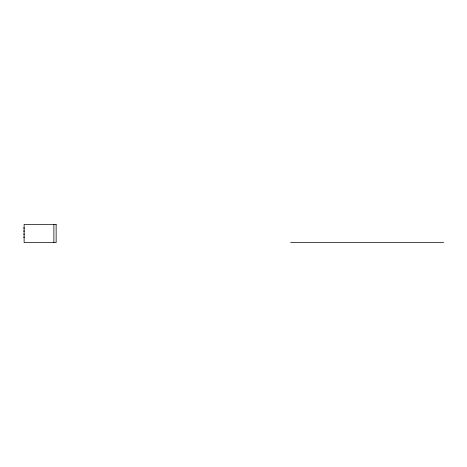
<?xml version="1.0" encoding="UTF-8"?>
<svg xmlns="http://www.w3.org/2000/svg" width="467" height="467" viewBox="0 0 467 467"><rect width="100%" height="100%" fill="white"/><g stroke="black" fill="none" stroke-linecap="round" stroke-linejoin="round"><path stroke-width="0.7" d="M23.35 228.036L24.564 228.036M23.35 231.072L24.564 231.072M23.35 234.107L24.564 234.107M23.35 237.143L24.564 237.143M290.608 242.607L443.65 242.607M53.874 224.393L53.874 242.607M56.139 224.393L24.121 224.393L24.121 242.607L56.139 242.607L56.139 224.393"/></g></svg>
